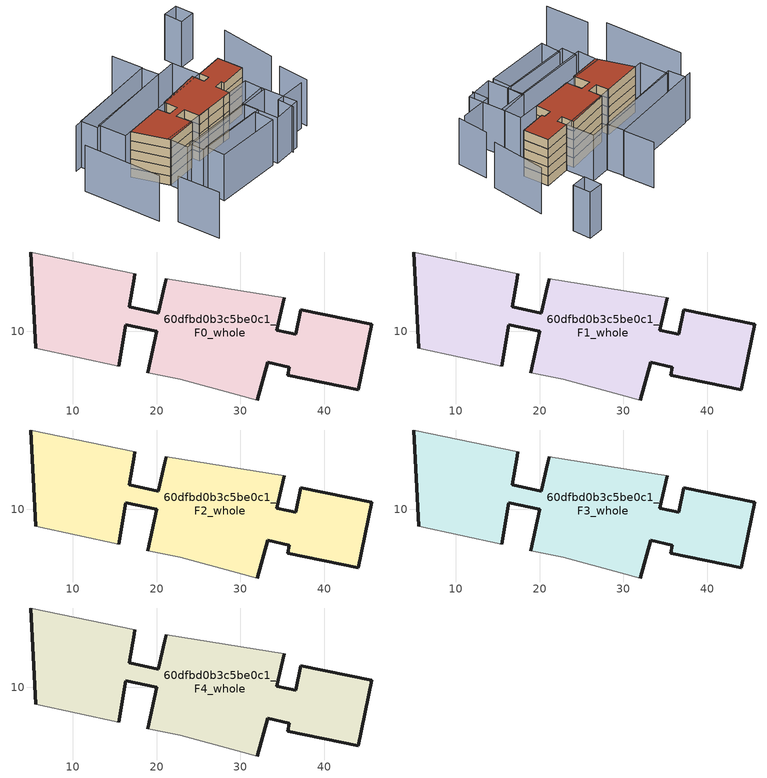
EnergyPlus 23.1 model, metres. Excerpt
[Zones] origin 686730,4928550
60dfbd0b3c5be0c1_F0_whole
 floor ground (EU_floor_Construction): 45.65,10.83 44.03,3.04 35.64,4.81 35.84,5.74 33.29,6.32 32.02,1.83 29.65,2.46 22.85,4.28 18.97,5.1 20.03,10 16.35,10.81 15.47,5.83 5.58,7.99 5.01,19.48 17.42,16.87 17.33,16.36 16.73,12.95 20.19,12.2 20.99,15.58 21.15,16.27 35.24,14.02 34.31,10.14 36.59,9.66 37.2,12.6 z0
 wall outside (EU_wall_Construction): 32.02,1.83 33.29,6.32 35.84,5.74 35.64,4.81 44.03,3.04 45.65,10.83 37.2,12.6 36.59,9.66 34.31,10.14 35.24,14.02 / 21.15,16.27 20.99,15.58 20.19,12.2 16.73,12.95 17.33,16.36 17.42,16.87 / 5.01,19.48 5.58,7.99 / 15.47,5.83 16.35,10.81 20.03,10 18.97,5.1 z0:3
 wall adiabatic (EU_wall_Construction): 35.24,14.02 21.15,16.27 / 17.42,16.87 5.01,19.48 / 5.58,7.99 15.47,5.83 / 18.97,5.1 22.85,4.28 29.65,2.46 32.02,1.83 z0:3
60dfbd0b3c5be0c1_F1_whole
 floor to 60dfbd0b3c5be0c1_F0_whole (EU_floor_Construction): 45.65,10.83 44.03,3.04 35.64,4.81 35.84,5.74 33.29,6.32 32.02,1.83 29.65,2.46 22.85,4.28 18.97,5.1 20.03,10 16.35,10.81 15.47,5.83 5.58,7.99 5.01,19.48 17.42,16.87 17.33,16.36 16.73,12.95 20.19,12.2 20.99,15.58 21.15,16.27 35.24,14.02 34.31,10.14 36.59,9.66 37.2,12.6 z3
 wall outside (EU_wall_Construction): 32.02,1.83 33.29,6.32 35.84,5.74 35.64,4.81 44.03,3.04 45.65,10.83 37.2,12.6 36.59,9.66 34.31,10.14 35.24,14.02 / 21.15,16.27 20.99,15.58 20.19,12.2 16.73,12.95 17.33,16.36 17.42,16.87 / 5.01,19.48 5.58,7.99 / 15.47,5.83 16.35,10.81 20.03,10 18.97,5.1 z3:6
 wall adiabatic (EU_wall_Construction): 35.24,14.02 21.15,16.27 / 17.42,16.87 5.01,19.48 / 5.58,7.99 15.47,5.83 / 18.97,5.1 22.85,4.28 29.65,2.46 32.02,1.83 z3:6
60dfbd0b3c5be0c1_F2_whole
 floor to 60dfbd0b3c5be0c1_F1_whole (EU_floor_Construction): 45.65,10.83 44.03,3.04 35.64,4.81 35.84,5.74 33.29,6.32 32.02,1.83 29.65,2.46 22.85,4.28 18.97,5.1 20.03,10 16.35,10.81 15.47,5.83 5.58,7.99 5.01,19.48 17.42,16.87 17.33,16.36 16.73,12.95 20.19,12.2 20.99,15.58 21.15,16.27 35.24,14.02 34.31,10.14 36.59,9.66 37.2,12.6 z6
 wall outside (EU_wall_Construction): 32.02,1.83 33.29,6.32 35.84,5.74 35.64,4.81 44.03,3.04 45.65,10.83 37.2,12.6 36.59,9.66 34.31,10.14 35.24,14.02 / 21.15,16.27 20.99,15.58 20.19,12.2 16.73,12.95 17.33,16.36 17.42,16.87 / 5.01,19.48 5.58,7.99 / 15.47,5.83 16.35,10.81 20.03,10 18.97,5.1 z6:9
 wall adiabatic (EU_wall_Construction): 35.24,14.02 21.15,16.27 / 17.42,16.87 5.01,19.48 / 5.58,7.99 15.47,5.83 / 18.97,5.1 22.85,4.28 29.65,2.46 32.02,1.83 z6:9
60dfbd0b3c5be0c1_F3_whole
 floor to 60dfbd0b3c5be0c1_F2_whole (EU_floor_Construction): 45.65,10.83 44.03,3.04 35.64,4.81 35.84,5.74 33.29,6.32 32.02,1.83 29.65,2.46 22.85,4.28 18.97,5.1 20.03,10 16.35,10.81 15.47,5.83 5.58,7.99 5.01,19.48 17.42,16.87 17.33,16.36 16.73,12.95 20.19,12.2 20.99,15.58 21.15,16.27 35.24,14.02 34.31,10.14 36.59,9.66 37.2,12.6 z9
 wall outside (EU_wall_Construction): 32.02,1.83 33.29,6.32 35.84,5.74 35.64,4.81 44.03,3.04 45.65,10.83 37.2,12.6 36.59,9.66 34.31,10.14 35.24,14.02 / 21.15,16.27 20.99,15.58 20.19,12.2 16.73,12.95 17.33,16.36 17.42,16.87 / 5.01,19.48 5.58,7.99 / 15.47,5.83 16.35,10.81 20.03,10 18.97,5.1 z9:12
 wall adiabatic (EU_wall_Construction): 35.24,14.02 21.15,16.27 / 17.42,16.87 5.01,19.48 / 5.58,7.99 15.47,5.83 / 18.97,5.1 22.85,4.28 29.65,2.46 32.02,1.83 z9:12
60dfbd0b3c5be0c1_F4_whole
 floor to 60dfbd0b3c5be0c1_F3_whole (EU_floor_Construction): 45.65,10.83 44.03,3.04 35.64,4.81 35.84,5.74 33.29,6.32 32.02,1.83 29.65,2.46 22.85,4.28 18.97,5.1 20.03,10 16.35,10.81 15.47,5.83 5.58,7.99 5.01,19.48 17.42,16.87 17.33,16.36 16.73,12.95 20.19,12.2 20.99,15.58 21.15,16.27 35.24,14.02 34.31,10.14 36.59,9.66 37.2,12.6 z12
 wall outside (EU_wall_Construction): 32.02,1.83 33.29,6.32 35.84,5.74 35.64,4.81 44.03,3.04 45.65,10.83 37.2,12.6 36.59,9.66 34.31,10.14 35.24,14.02 / 21.15,16.27 20.99,15.58 20.19,12.2 16.73,12.95 17.33,16.36 17.42,16.87 / 5.01,19.48 5.58,7.99 / 15.47,5.83 16.35,10.81 20.03,10 18.97,5.1 z12:15
 wall adiabatic (EU_wall_Construction): 35.24,14.02 21.15,16.27 / 17.42,16.87 5.01,19.48 / 5.58,7.99 15.47,5.83 / 18.97,5.1 22.85,4.28 29.65,2.46 32.02,1.83 z12:15
 roof outside (EU_roof_Construction): 44.03,3.04 45.65,10.83 37.2,12.6 36.59,9.66 34.31,10.14 35.24,14.02 21.15,16.27 20.99,15.58 20.19,12.2 16.73,12.95 17.33,16.36 17.42,16.87 5.01,19.48 5.58,7.99 15.47,5.83 16.35,10.81 20.03,10 18.97,5.1 22.85,4.28 29.65,2.46 32.02,1.83 33.29,6.32 35.84,5.74 35.64,4.81 z15
shading: 45.43,-15.12 48.57,-5.95 / 32.54,-16.49 33.87,-11.59 / 33.87,-11.59 43.65,-14.24 / 52.14,-2.03 58.55,14.04 / -9.52,-0.36 -12.24,-13.48 / -5.64,28.23 -11.2,4.42 / 35.75,37.44 33.95,27.95 / 33.95,27.95 2.01,34 / 24.69,-13.81 4.5,-7.99 / 4.5,-7.99 6.22,-2 / 6.22,-2 26.42,-7.82 / 26.42,-7.82 24.69,-13.81 / 26.19,-14.71 28.47,-3.43 / 28.47,-3.43 37.38,-5.23 / 37.38,-5.23 35.1,-16.51 / 35.1,-16.51 26.19,-14.71 / 5.8,8.83 38.78,0.02 / 38.78,0.02 37.09,-6.3 / 37.09,-6.3 4.12,2.51 / 4.12,2.51 5.8,8.83 / 4.56,28.51 38.92,21.36 / 38.92,21.36 37.13,12.77 / 37.13,12.77 2.77,19.92 / 2.77,19.92 4.56,28.51 / 4.3,33.66 33.74,27.99 / 33.74,27.99 32.72,22.66 / 32.72,22.66 3.28,28.32 / 3.28,28.32 4.3,33.66 / 57.99,26.36 59.43,31.89 / 59.43,31.89 64.07,30.69 / 64.07,30.69 62.64,25.15 / 62.64,25.15 57.99,26.36 / 5.85,2.64 28.76,-3.7 / 28.76,-3.7 27.46,-8.4 / 27.46,-8.4 4.55,-2.06 / 4.55,-2.06 5.85,2.64 z0:15
[Building]
EU S2 Campaign: North Axis=0; Terrain=City; Solar Distribution=FullExterior
[Site:Location]
Bologna: Latitude=44.5; Longitude=11.25; Time Zone=1; Elevation=37
[SizingPeriod:WeatherFileDays]
AnnualSizingPeriod: Begin Month=1; Begin Day of Month=1; End Month=12; End Day of Month=31; Day of Week for Start Day=Monday; Use Weather File Daylight Saving Period=No; Use Weather File Rain and Snow Indicators=No
[MATERIAL]
EU_InternalMass_Material: Roughness=MediumRough; Thickness=0.1; Conductivity=1; Density=1800; Specific Heat=900; Thermal Absorptance=0.9; Solar Absorptance=0.7; Visible Absorptance=0.7
[MATERIAL:NOMASS] Roughness=MediumRough; Thermal Absorptance=0.9; Solar Absorptance=0.7; Visible Absorptance=0.7
Name | Thermal Resistance
EU_wall_NoMass | 0.779417
EU_roof_NoMass | 0.435466
EU_floor_NoMass | 0.588222
[CONSTRUCTION]
EU_wall_Construction: EU_wall_NoMass
EU_roof_Construction: EU_roof_NoMass
EU_floor_Construction: EU_floor_NoMass
EU_InternalMass_Construction: EU_InternalMass_Material
[ZONE] Type=1; Multiplier=1; Ceiling Height=autocalculate; Volume=1138.52; Floor Area=autocalculate; Part of Total Floor Area=Yes
60dfbd0b3c5be0c1_F0_whole; 60dfbd0b3c5be0c1_F1_whole; 60dfbd0b3c5be0c1_F2_whole; 60dfbd0b3c5be0c1_F3_whole; 60dfbd0b3c5be0c1_F4_whole
[INTERNALMASS] Construction=EU_InternalMass_Construction; Surface Area=379.506
Name | Zone or ZoneList
60dfbd0b3c5be0c1_F0_whole_EU_InternalMass | 60dfbd0b3c5be0c1_F0_whole
60dfbd0b3c5be0c1_F1_whole_EU_InternalMass | 60dfbd0b3c5be0c1_F1_whole
60dfbd0b3c5be0c1_F2_whole_EU_InternalMass | 60dfbd0b3c5be0c1_F2_whole
60dfbd0b3c5be0c1_F3_whole_EU_InternalMass | 60dfbd0b3c5be0c1_F3_whole
60dfbd0b3c5be0c1_F4_whole_EU_InternalMass | 60dfbd0b3c5be0c1_F4_whole
[OTHEREQUIPMENT] Fuel Type=Electricity; Design Level Calculation Method=Watts/Area; Power per Zone Floor Area=1; Fraction Latent=0; Fraction Radiant=0; Fraction Lost=0; Carbon Dioxide Generation Rate=0; EndUse Subcategory=EU_Step8_InternalGains
Name | Zone or ZoneList or Space or SpaceList | Schedule
EU_Step8_InternalGain_60dfbd0b3c5be0c1_F0_whole_f000 | 60dfbd0b3c5be0c1_F0_whole | EU_Step8_GainSchedule_60dfbd0b3c5be0c1_F0_whole_f000
EU_Step8_InternalGain_60dfbd0b3c5be0c1_F1_whole_f000 | 60dfbd0b3c5be0c1_F1_whole | EU_Step8_GainSchedule_60dfbd0b3c5be0c1_F1_whole_f000
EU_Step8_InternalGain_60dfbd0b3c5be0c1_F2_whole_f000 | 60dfbd0b3c5be0c1_F2_whole | EU_Step8_GainSchedule_60dfbd0b3c5be0c1_F2_whole_f000
EU_Step8_InternalGain_60dfbd0b3c5be0c1_F3_whole_f000 | 60dfbd0b3c5be0c1_F3_whole | EU_Step8_GainSchedule_60dfbd0b3c5be0c1_F3_whole_f000
EU_Step8_InternalGain_60dfbd0b3c5be0c1_F4_whole_f000 | 60dfbd0b3c5be0c1_F4_whole | EU_Step8_GainSchedule_60dfbd0b3c5be0c1_F4_whole_f000
[ZONEVENTILATION:DESIGNFLOWRATE] Schedule=EU_AlwaysOn; Design Flow Rate Calculation Method=AirChanges/Hour; Air Changes per Hour=0.712058; Ventilation Type=Natural; Fan Pressure Rise=0; Fan Total Efficiency=1; Constant Term Coefficient=1; Temperature Term Coefficient=0; Velocity Term Coefficient=0; Velocity Squared Term Coefficient=0; Minimum Indoor Temperature=-100; Maximum Indoor Temperature=100; Delta Temperature=-100; Minimum Outdoor Temperature=-100; Maximum Outdoor Temperature=100; Maximum Wind Speed=40
Name | Zone or ZoneList or Space or SpaceList
EU_ConstantAir_60dfbd0b3c5be0c1_F0_whole | 60dfbd0b3c5be0c1_F0_whole
EU_ConstantAir_60dfbd0b3c5be0c1_F1_whole | 60dfbd0b3c5be0c1_F1_whole
EU_ConstantAir_60dfbd0b3c5be0c1_F2_whole | 60dfbd0b3c5be0c1_F2_whole
EU_ConstantAir_60dfbd0b3c5be0c1_F3_whole | 60dfbd0b3c5be0c1_F3_whole
EU_ConstantAir_60dfbd0b3c5be0c1_F4_whole | 60dfbd0b3c5be0c1_F4_whole
[HVACTEMPLATE:THERMOSTAT] Constant Heating Setpoint=20; Constant Cooling Setpoint=50
EU_HeatOnly_60dfbd0b3c5be0c1_F0_whole; EU_HeatOnly_60dfbd0b3c5be0c1_F1_whole; EU_HeatOnly_60dfbd0b3c5be0c1_F2_whole; EU_HeatOnly_60dfbd0b3c5be0c1_F3_whole; EU_HeatOnly_60dfbd0b3c5be0c1_F4_whole
[HVACTEMPLATE:ZONE:IDEALLOADSAIRSYSTEM] System Availability Schedule=EU_AlwaysOn; Maximum Heating Supply Air Temperature=50; Minimum Cooling Supply Air Temperature=13; Maximum Heating Supply Air Humidity Ratio=0.0156; Minimum Cooling Supply Air Humidity Ratio=0.0077; Heating Limit=NoLimit; Cooling Limit=NoLimit; Heating Availability Schedule=EU_AlwaysOn; Cooling Availability Schedule=EU_CoolingOff; Dehumidification Control Type=ConstantSensibleHeatRatio; Cooling Sensible Heat Ratio=0.7; Dehumidification Setpoint=60; Humidification Control Type=None; Humidification Setpoint=30; Outdoor Air Method=None; Outdoor Air Flow Rate per Person=0.00944; Outdoor Air Flow Rate per Zone Floor Area=0; Outdoor Air Flow Rate per Zone=0; Demand Controlled Ventilation Type=None; Outdoor Air Economizer Type=NoEconomizer; Heat Recovery Type=None; Sensible Heat Recovery Effectiveness=0.7; Latent Heat Recovery Effectiveness=0.65
Name | Template Thermostat
60dfbd0b3c5be0c1_F0_whole | EU_HeatOnly_60dfbd0b3c5be0c1_F0_whole
60dfbd0b3c5be0c1_F1_whole | EU_HeatOnly_60dfbd0b3c5be0c1_F1_whole
60dfbd0b3c5be0c1_F2_whole | EU_HeatOnly_60dfbd0b3c5be0c1_F2_whole
60dfbd0b3c5be0c1_F3_whole | EU_HeatOnly_60dfbd0b3c5be0c1_F3_whole
60dfbd0b3c5be0c1_F4_whole | EU_HeatOnly_60dfbd0b3c5be0c1_F4_whole
[SIZING:ZONE] Zone Cooling Design Supply Air Temperature Input Method=SupplyAirTemperature; Zone Cooling Design Supply Air Temperature=13; Zone Heating Design Supply Air Temperature Input Method=SupplyAirTemperature; Zone Heating Design Supply Air Temperature=50; Zone Cooling Design Supply Air Humidity Ratio=0.008; Zone Heating Design Supply Air Humidity Ratio=0.008; Cooling Design Air Flow Method=DesignDay; Cooling Design Air Flow Rate=0; Cooling Minimum Air Flow per Zone Floor Area=0.000762; Cooling Minimum Air Flow=0; Cooling Minimum Air Flow Fraction=0.2; Heating Design Air Flow Method=DesignDay; Heating Design Air Flow Rate=0; Heating Maximum Air Flow per Zone Floor Area=0.002032; Heating Maximum Air Flow=0.141576; Heating Maximum Air Flow Fraction=0.3; Account for Dedicated Outdoor Air System=No; Dedicated Outdoor Air System Control Strategy=NeutralSupplyAir; Dedicated Outdoor Air Low Setpoint Temperature for Design=autosize; Dedicated Outdoor Air High Setpoint Temperature for Design=autosize; Zone Load Sizing Method=Sensible Load Only No Latent Load; Zone Latent Cooling Design Supply Air Humidity Ratio Input Method=HumidityRatioDifference; Zone Cooling Design Supply Air Humidity Ratio Difference=0.005; Zone Latent Heating Design Supply Air Humidity Ratio Input Method=HumidityRatioDifference; Zone Humidification Design Supply Air Humidity Ratio Difference=0.005
60dfbd0b3c5be0c1_F0_whole; 60dfbd0b3c5be0c1_F1_whole; 60dfbd0b3c5be0c1_F2_whole; 60dfbd0b3c5be0c1_F3_whole; 60dfbd0b3c5be0c1_F4_whole
[SCHEDULE:CONSTANT]
Name | Hourly Value
EU_AlwaysOn | 1
EU_CoolingOff | 0
[SCHEDULE:FILE] Column Number=1; Rows to Skip at Top=0; Number of Hours of Data=8760; Column Separator=Comma; Interpolate to Timestep=No; Minutes per Item=60; Adjust Schedule for Daylight Savings=Yes
Name | File
EU_Step8_GainSchedule_60dfbd0b3c5be0c1_F0_whole_f000 | ../../schedules/60dfbd0b3c5be0c1/60dfbd0b3c5be0c1_F0_whole_f000_gain.csv
EU_Step8_GainSchedule_60dfbd0b3c5be0c1_F1_whole_f000 | ../../schedules/60dfbd0b3c5be0c1/60dfbd0b3c5be0c1_F1_whole_f000_gain.csv
EU_Step8_GainSchedule_60dfbd0b3c5be0c1_F2_whole_f000 | ../../schedules/60dfbd0b3c5be0c1/60dfbd0b3c5be0c1_F2_whole_f000_gain.csv
EU_Step8_GainSchedule_60dfbd0b3c5be0c1_F3_whole_f000 | ../../schedules/60dfbd0b3c5be0c1/60dfbd0b3c5be0c1_F3_whole_f000_gain.csv
EU_Step8_GainSchedule_60dfbd0b3c5be0c1_F4_whole_f000 | ../../schedules/60dfbd0b3c5be0c1/60dfbd0b3c5be0c1_F4_whole_f000_gain.csv
